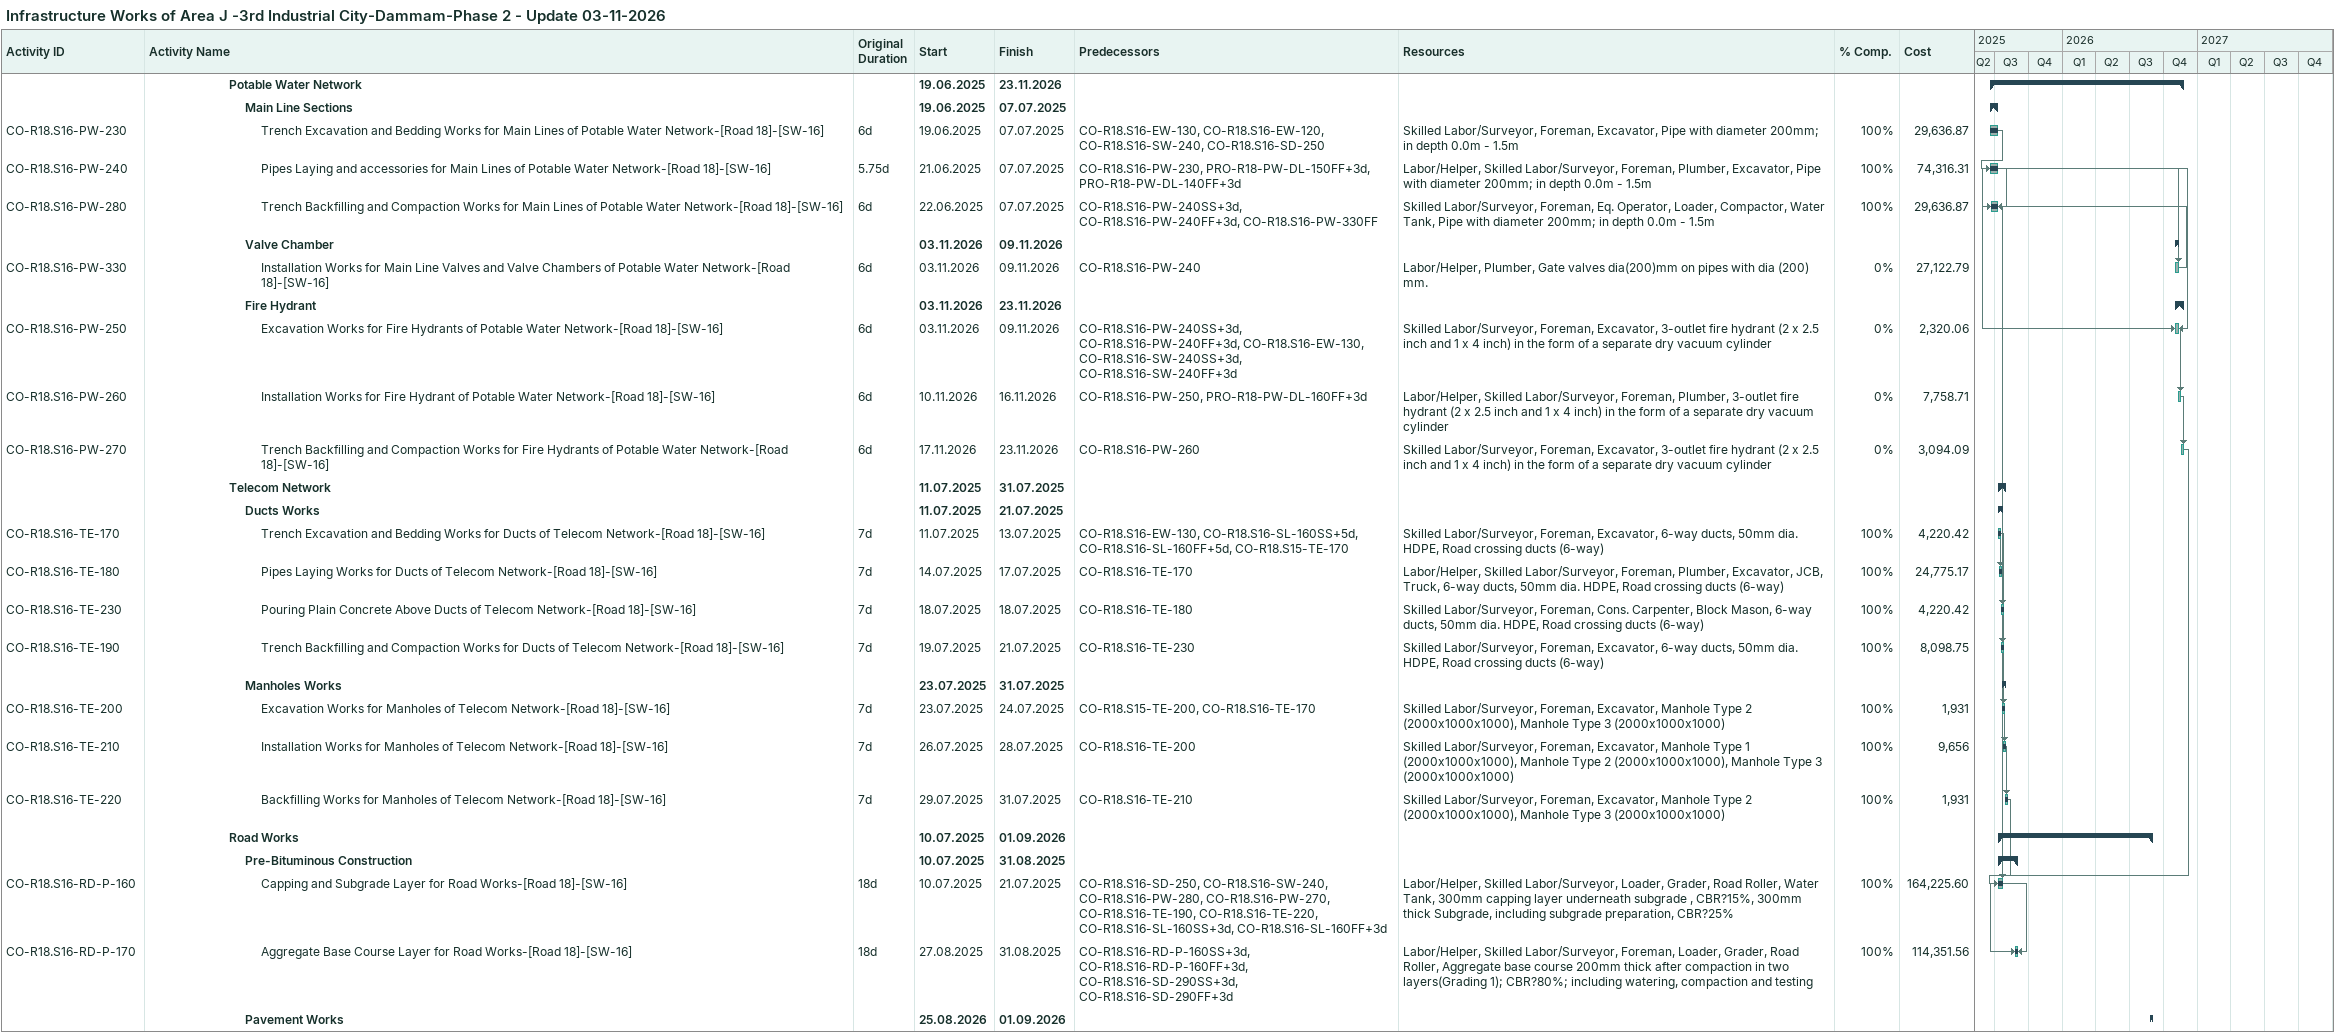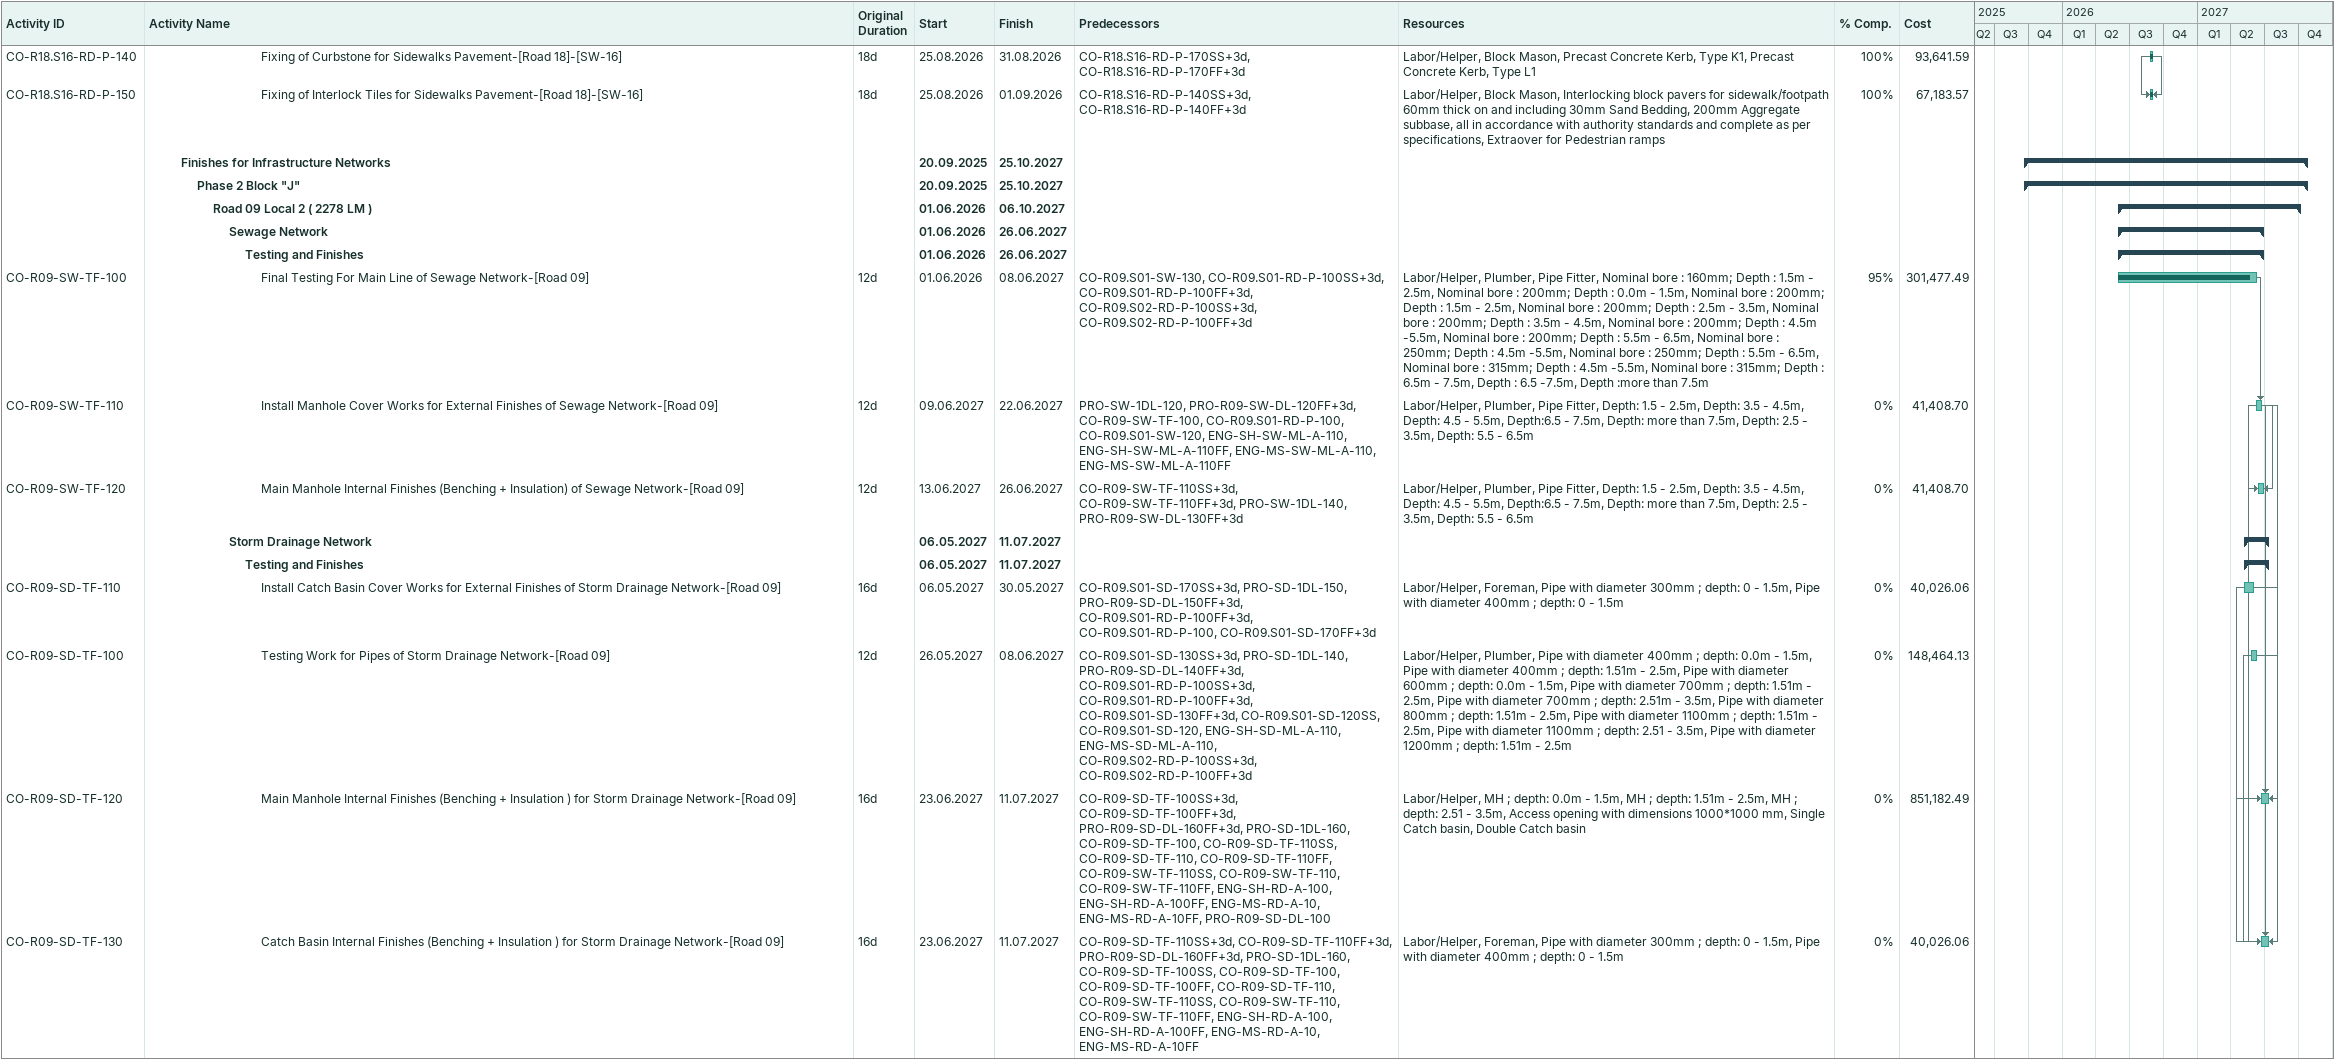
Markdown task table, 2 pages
Infrastructure Works of Area J -3rd Industrial City-Dammam-Phase 2 - Update 03-11-2026

| ID | Level | Task | Original duration | Start | Finish | Predecessors | Resources | % complete | Cost |
|---|---|---|---|---|---|---|---|---|---|
|  | 6 | **Potable Water Network** |  | 2025-06-19 | 2026-11-23 |  |  |  |  |
|  | 7 | **Main Line Sections** |  | 2025-06-19 | 2025-07-07 |  |  |  |  |
| CO-R18.S16-PW-230 | 8 | Trench Excavation and Bedding Works for Main Lines of Potable Water Network-[Road 18]-[SW-16] | 6d | 2025-06-19 | 2025-07-07 | CO-R18.S16-EW-130, CO-R18.S16-EW-120, CO-R18.S16-SW-240, CO-R18.S16-SD-250 | Skilled Labor/Surveyor, Foreman, Excavator, Pipe with diameter 200mm; in depth 0.0m - 1.5m | 100 | 29636.87 |
| CO-R18.S16-PW-240 | 8 | Pipes Laying and accessories for Main Lines of Potable Water Network-[Road 18]-[SW-16] | 5.75d | 2025-06-21 | 2025-07-07 | CO-R18.S16-PW-230, PRO-R18-PW-DL-150FF+3d, PRO-R18-PW-DL-140FF+3d | Labor/Helper, Skilled Labor/Surveyor, Foreman, Plumber, Excavator, Pipe with diameter 200mm; in depth 0.0m - 1.5m | 100 | 74316.31 |
| CO-R18.S16-PW-280 | 8 | Trench Backfilling and Compaction Works for Main Lines of Potable Water Network-[Road 18]-[SW-16] | 6d | 2025-06-22 | 2025-07-07 | CO-R18.S16-PW-240SS+3d, CO-R18.S16-PW-240FF+3d, CO-R18.S16-PW-330FF | Skilled Labor/Surveyor, Foreman, Eq. Operator, Loader, Compactor, Water Tank, Pipe with diameter 200mm; in depth 0.0m - 1.5m | 100 | 29636.87 |
|  | 7 | **Valve Chamber** |  | 2026-11-03 | 2026-11-09 |  |  |  |  |
| CO-R18.S16-PW-330 | 8 | Installation Works for Main Line Valves and Valve Chambers of Potable Water Network-[Road 18]-[SW-16] | 6d | 2026-11-03 | 2026-11-09 | CO-R18.S16-PW-240 | Labor/Helper, Plumber, Gate valves dia(200)mm on pipes with dia (200) mm. | 0 | 27122.79 |
|  | 7 | **Fire Hydrant** |  | 2026-11-03 | 2026-11-23 |  |  |  |  |
| CO-R18.S16-PW-250 | 8 | Excavation Works for Fire Hydrants of Potable Water Network-[Road 18]-[SW-16] | 6d | 2026-11-03 | 2026-11-09 | CO-R18.S16-PW-240SS+3d, CO-R18.S16-PW-240FF+3d, CO-R18.S16-EW-130, CO-R18.S16-SW-240SS+3d, CO-R18.S16-SW-240FF+3d | Skilled Labor/Surveyor, Foreman, Excavator, 3-outlet fire hydrant (2 x 2.5 inch and 1 x 4 inch) in the form of a separate dry vacuum cylinder | 0 | 2320.06 |
| CO-R18.S16-PW-260 | 8 | Installation Works for Fire Hydrant of Potable Water Network-[Road 18]-[SW-16] | 6d | 2026-11-10 | 2026-11-16 | CO-R18.S16-PW-250, PRO-R18-PW-DL-160FF+3d | Labor/Helper, Skilled Labor/Surveyor, Foreman, Plumber, 3-outlet fire hydrant (2 x 2.5 inch and 1 x 4 inch) in the form of a separate dry vacuum cylinder | 0 | 7758.71 |
| CO-R18.S16-PW-270 | 8 | Trench Backfilling and Compaction Works for Fire Hydrants of Potable Water Network-[Road 18]-[SW-16] | 6d | 2026-11-17 | 2026-11-23 | CO-R18.S16-PW-260 | Skilled Labor/Surveyor, Foreman, Excavator, 3-outlet fire hydrant (2 x 2.5 inch and 1 x 4 inch) in the form of a separate dry vacuum cylinder | 0 | 3094.09 |
|  | 6 | **Telecom Network** |  | 2025-07-11 | 2025-07-31 |  |  |  |  |
|  | 7 | **Ducts Works** |  | 2025-07-11 | 2025-07-21 |  |  |  |  |
| CO-R18.S16-TE-170 | 8 | Trench Excavation and Bedding Works for Ducts of Telecom Network-[Road 18]-[SW-16] | 7d | 2025-07-11 | 2025-07-13 | CO-R18.S16-EW-130, CO-R18.S16-SL-160SS+5d, CO-R18.S16-SL-160FF+5d, CO-R18.S15-TE-170 | Skilled Labor/Surveyor, Foreman, Excavator, 6-way ducts, 50mm dia. HDPE, Road crossing ducts (6-way) | 100 | 4220.42 |
| CO-R18.S16-TE-180 | 8 | Pipes Laying Works for Ducts of Telecom Network-[Road 18]-[SW-16] | 7d | 2025-07-14 | 2025-07-17 | CO-R18.S16-TE-170 | Labor/Helper, Skilled Labor/Surveyor, Foreman, Plumber, Excavator, JCB, Truck, 6-way ducts, 50mm dia. HDPE, Road crossing ducts (6-way) | 100 | 24775.17 |
| CO-R18.S16-TE-230 | 8 | Pouring Plain Concrete Above Ducts of Telecom Network-[Road 18]-[SW-16] | 7d | 2025-07-18 | 2025-07-18 | CO-R18.S16-TE-180 | Skilled Labor/Surveyor, Foreman, Cons. Carpenter, Block Mason, 6-way ducts, 50mm dia. HDPE, Road crossing ducts (6-way) | 100 | 4220.42 |
| CO-R18.S16-TE-190 | 8 | Trench Backfilling and Compaction Works for Ducts of Telecom Network-[Road 18]-[SW-16] | 7d | 2025-07-19 | 2025-07-21 | CO-R18.S16-TE-230 | Skilled Labor/Surveyor, Foreman, Excavator, 6-way ducts, 50mm dia. HDPE, Road crossing ducts (6-way) | 100 | 8098.75 |
|  | 7 | **Manholes Works** |  | 2025-07-23 | 2025-07-31 |  |  |  |  |
| CO-R18.S16-TE-200 | 8 | Excavation Works for Manholes of Telecom Network-[Road 18]-[SW-16] | 7d | 2025-07-23 | 2025-07-24 | CO-R18.S15-TE-200, CO-R18.S16-TE-170 | Skilled Labor/Surveyor, Foreman, Excavator, Manhole Type 2 (2000x1000x1000), Manhole Type 3 (2000x1000x1000) | 100 | 1931 |
| CO-R18.S16-TE-210 | 8 | Installation Works for Manholes of Telecom Network-[Road 18]-[SW-16] | 7d | 2025-07-26 | 2025-07-28 | CO-R18.S16-TE-200 | Skilled Labor/Surveyor, Foreman, Excavator, Manhole Type 1 (2000x1000x1000), Manhole Type 2 (2000x1000x1000), Manhole Type 3 (2000x1000x1000) | 100 | 9656 |
| CO-R18.S16-TE-220 | 8 | Backfilling Works for Manholes of Telecom Network-[Road 18]-[SW-16] | 7d | 2025-07-29 | 2025-07-31 | CO-R18.S16-TE-210 | Skilled Labor/Surveyor, Foreman, Excavator, Manhole Type 2 (2000x1000x1000), Manhole Type 3 (2000x1000x1000) | 100 | 1931 |
|  | 6 | **Road Works** |  | 2025-07-10 | 2026-09-01 |  |  |  |  |
|  | 7 | **Pre-Bituminous Construction** |  | 2025-07-10 | 2025-08-31 |  |  |  |  |
| CO-R18.S16-RD-P-160 | 8 | Capping and Subgrade Layer for Road Works-[Road 18]-[SW-16] | 18d | 2025-07-10 | 2025-07-21 | CO-R18.S16-SD-250, CO-R18.S16-SW-240, CO-R18.S16-PW-280, CO-R18.S16-PW-270, CO-R18.S16-TE-190, CO-R18.S16-TE-220, CO-R18.S16-SL-160SS+3d, CO-R18.S16-SL-160FF+3d | Labor/Helper, Skilled Labor/Surveyor, Loader, Grader, Road Roller, Water Tank, 300mm capping layer underneath subgrade , CBR?15%, 300mm thick Subgrade, including subgrade preparation, CBR?25% | 100 | 164225.60 |
| CO-R18.S16-RD-P-170 | 8 | Aggregate Base Course Layer for Road Works-[Road 18]-[SW-16] | 18d | 2025-08-27 | 2025-08-31 | CO-R18.S16-RD-P-160SS+3d, CO-R18.S16-RD-P-160FF+3d, CO-R18.S16-SD-290SS+3d, CO-R18.S16-SD-290FF+3d | Labor/Helper, Skilled Labor/Surveyor, Foreman, Loader, Grader, Road Roller, Aggregate base course 200mm thick after compaction in two layers(Grading 1); CBR?80%; including watering, compaction and testing | 100 | 114351.56 |
|  | 7 | **Pavement Works** |  | 2026-08-25 | 2026-09-01 |  |  |  |  |
| CO-R18.S16-RD-P-140 | 8 | Fixing of Curbstone for Sidewalks Pavement-[Road 18]-[SW-16] | 18d | 2026-08-25 | 2026-08-31 | CO-R18.S16-RD-P-170SS+3d, CO-R18.S16-RD-P-170FF+3d | Labor/Helper, Block Mason, Precast Concrete Kerb, Type K1, Precast Concrete Kerb, Type L1 | 100 | 93641.59 |
| CO-R18.S16-RD-P-150 | 8 | Fixing of Interlock Tiles for Sidewalks Pavement-[Road 18]-[SW-16] | 18d | 2026-08-25 | 2026-09-01 | CO-R18.S16-RD-P-140SS+3d, CO-R18.S16-RD-P-140FF+3d | Labor/Helper, Block Mason, Interlocking block pavers for sidewalk/footpath 60mm thick on and including 30mm Sand Bedding, 200mm Aggregate subbase, all in accordance with authority standards and complete as per specifications, Extraover for Pedestrian ramps | 100 | 67183.57 |
|  | 3 | **Finishes for Infrastructure Networks** |  | 2025-09-20 | 2027-10-25 |  |  |  |  |
|  | 4 | **Phase 2 Block "J"** |  | 2025-09-20 | 2027-10-25 |  |  |  |  |
|  | 5 | **Road 09 Local 2 ( 2278 LM )** |  | 2026-06-01 | 2027-10-06 |  |  |  |  |
|  | 6 | **Sewage Network** |  | 2026-06-01 | 2027-06-26 |  |  |  |  |
|  | 7 | **Testing and Finishes** |  | 2026-06-01 | 2027-06-26 |  |  |  |  |
| CO-R09-SW-TF-100 | 8 | Final Testing For Main Line of Sewage Network-[Road 09] | 12d | 2026-06-01 | 2027-06-08 | CO-R09.S01-SW-130, CO-R09.S01-RD-P-100SS+3d, CO-R09.S01-RD-P-100FF+3d, CO-R09.S02-RD-P-100SS+3d, CO-R09.S02-RD-P-100FF+3d | Labor/Helper, Plumber, Pipe Fitter, Nominal bore : 160mm; Depth : 1.5m - 2.5m, Nominal bore : 200mm; Depth : 0.0m - 1.5m, Nominal bore : 200mm; Depth : 1.5m - 2.5m, Nominal bore : 200mm; Depth : 2.5m - 3.5m, Nominal bore : 200mm; Depth : 3.5m - 4.5m, Nominal bore : 200mm; Depth : 4.5m -5.5m, Nominal bore : 200mm; Depth : 5.5m - 6.5m, Nominal bore : 250mm; Depth : 4.5m -5.5m, Nominal bore : 250mm; Depth : 5.5m - 6.5m, Nominal bore : 315mm; Depth : 4.5m -5.5m, Nominal bore : 315mm; Depth : 6.5m - 7.5m, Depth : 6.5 -7.5m, Depth :more than 7.5m | 95 | 301477.49 |
| CO-R09-SW-TF-110 | 8 | Install Manhole Cover Works for External Finishes of Sewage Network-[Road 09] | 12d | 2027-06-09 | 2027-06-22 | PRO-SW-1DL-120, PRO-R09-SW-DL-120FF+3d, CO-R09-SW-TF-100, CO-R09.S01-RD-P-100, CO-R09.S01-SW-120, ENG-SH-SW-ML-A-110, ENG-SH-SW-ML-A-110FF, ENG-MS-SW-ML-A-110, ENG-MS-SW-ML-A-110FF | Labor/Helper, Plumber, Pipe Fitter, Depth: 1.5 - 2.5m, Depth: 3.5 - 4.5m, Depth: 4.5 - 5.5m, Depth:6.5 - 7.5m, Depth: more than 7.5m, Depth: 2.5 - 3.5m, Depth: 5.5 - 6.5m | 0 | 41408.70 |
| CO-R09-SW-TF-120 | 8 | Main Manhole Internal Finishes (Benching + Insulation) of Sewage Network-[Road 09] | 12d | 2027-06-13 | 2027-06-26 | CO-R09-SW-TF-110SS+3d, CO-R09-SW-TF-110FF+3d, PRO-SW-1DL-140, PRO-R09-SW-DL-130FF+3d | Labor/Helper, Plumber, Pipe Fitter, Depth: 1.5 - 2.5m, Depth: 3.5 - 4.5m, Depth: 4.5 - 5.5m, Depth:6.5 - 7.5m, Depth: more than 7.5m, Depth: 2.5 - 3.5m, Depth: 5.5 - 6.5m | 0 | 41408.70 |
|  | 6 | **Storm Drainage Network** |  | 2027-05-06 | 2027-07-11 |  |  |  |  |
|  | 7 | **Testing and Finishes** |  | 2027-05-06 | 2027-07-11 |  |  |  |  |
| CO-R09-SD-TF-110 | 8 | Install Catch Basin Cover Works for External Finishes of Storm Drainage Network-[Road 09] | 16d | 2027-05-06 | 2027-05-30 | CO-R09.S01-SD-170SS+3d, PRO-SD-1DL-150, PRO-R09-SD-DL-150FF+3d, CO-R09.S01-RD-P-100FF+3d, CO-R09.S01-RD-P-100, CO-R09.S01-SD-170FF+3d | Labor/Helper, Foreman, Pipe with diameter 300mm ; depth: 0 - 1.5m, Pipe with diameter 400mm ; depth: 0 - 1.5m | 0 | 40026.06 |
| CO-R09-SD-TF-100 | 8 | Testing Work for Pipes of Storm Drainage Network-[Road 09] | 12d | 2027-05-26 | 2027-06-08 | CO-R09.S01-SD-130SS+3d, PRO-SD-1DL-140, PRO-R09-SD-DL-140FF+3d, CO-R09.S01-RD-P-100SS+3d, CO-R09.S01-RD-P-100FF+3d, CO-R09.S01-SD-130FF+3d, CO-R09.S01-SD-120SS, CO-R09.S01-SD-120, ENG-SH-SD-ML-A-110, ENG-MS-SD-ML-A-110, CO-R09.S02-RD-P-100SS+3d, CO-R09.S02-RD-P-100FF+3d | Labor/Helper, Plumber, Pipe with diameter 400mm ; depth: 0.0m - 1.5m, Pipe with diameter 400mm ; depth: 1.51m - 2.5m, Pipe with diameter 600mm ; depth: 0.0m - 1.5m, Pipe with diameter 700mm ; depth: 1.51m - 2.5m, Pipe with diameter 700mm ; depth: 2.51m - 3.5m, Pipe with diameter 800mm ; depth: 1.51m - 2.5m, Pipe with diameter 1100mm ; depth: 1.51m - 2.5m, Pipe with diameter 1100mm ; depth: 2.51 - 3.5m, Pipe with diameter 1200mm ; depth: 1.51m - 2.5m | 0 | 148464.13 |
| CO-R09-SD-TF-120 | 8 | Main Manhole Internal Finishes (Benching + Insulation ) for Storm Drainage Network-[Road 09] | 16d | 2027-06-23 | 2027-07-11 | CO-R09-SD-TF-100SS+3d, CO-R09-SD-TF-100FF+3d, PRO-R09-SD-DL-160FF+3d, PRO-SD-1DL-160, CO-R09-SD-TF-100, CO-R09-SD-TF-110SS, CO-R09-SD-TF-110, CO-R09-SD-TF-110FF, CO-R09-SW-TF-110SS, CO-R09-SW-TF-110, CO-R09-SW-TF-110FF, ENG-SH-RD-A-100, ENG-SH-RD-A-100FF, ENG-MS-RD-A-10, ENG-MS-RD-A-10FF, PRO-R09-SD-DL-100 | Labor/Helper, MH ; depth: 0.0m - 1.5m, MH ; depth: 1.51m - 2.5m, MH ; depth: 2.51 - 3.5m, Access opening with dimensions 1000*1000 mm, Single Catch basin, Double Catch basin | 0 | 851182.49 |
| CO-R09-SD-TF-130 | 8 | Catch Basin Internal Finishes (Benching + Insulation ) for Storm Drainage Network-[Road 09] | 16d | 2027-06-23 | 2027-07-11 | CO-R09-SD-TF-110SS+3d, CO-R09-SD-TF-110FF+3d, PRO-R09-SD-DL-160FF+3d, PRO-SD-1DL-160, CO-R09-SD-TF-100SS, CO-R09-SD-TF-100, CO-R09-SD-TF-100FF, CO-R09-SD-TF-110, CO-R09-SW-TF-110SS, CO-R09-SW-TF-110, CO-R09-SW-TF-110FF, ENG-SH-RD-A-100, ENG-SH-RD-A-100FF, ENG-MS-RD-A-10, ENG-MS-RD-A-10FF | Labor/Helper, Foreman, Pipe with diameter 300mm ; depth: 0 - 1.5m, Pipe with diameter 400mm ; depth: 0 - 1.5m | 0 | 40026.06 |
